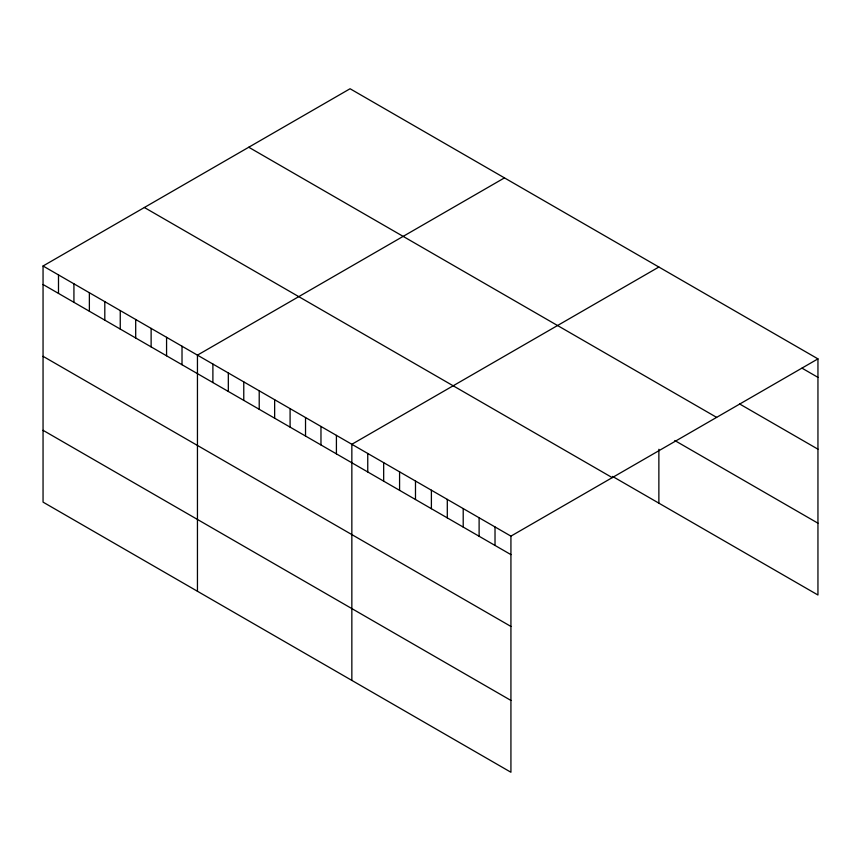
<?xml version="1.0" encoding="UTF-8"?>
<svg xmlns="http://www.w3.org/2000/svg" width="861" height="861" viewBox="0 0 861 861"><rect width="100%" height="100%" fill="white"/><g stroke="black" fill="none" stroke-linecap="round" stroke-linejoin="round"><path stroke-width="1.29" d="M43.05 265.995L510.928 536.134L510.928 772.252L43.05 502.124L43.05 265.995L350.072 88.748L817.95 358.876L817.95 595.005L612.548 476.413M504.471 177.883L197.449 355.141L197.449 591.27M658.869 267.028L351.848 444.287L351.848 680.416M510.928 536.134L817.95 358.876M802.043 368.185L817.95 377.366M739.545 403.927L817.95 449.184M248.754 147.242L716.632 417.37M674.776 440.52L817.95 523.187M144.368 207.501L612.246 477.629M43.05 284.496L510.928 554.624M43.05 356.314L510.928 626.442M43.05 430.306L510.928 700.434M658.869 449.291L658.869 503.158M495.021 526.943L495.021 545.443M479.114 517.762L479.114 536.252M463.207 508.571L463.207 527.072M447.3 499.391L447.3 517.891M431.393 490.21L431.393 508.7M415.486 481.019L415.486 499.52M399.579 471.839L399.579 490.339M383.672 462.658L383.672 481.148M367.755 453.467L367.755 471.968M336.414 435.375L336.414 453.865M320.97 426.453L320.97 444.954M305.526 417.542L305.526 436.043M290.092 408.631L290.092 427.121M274.648 399.719L274.648 418.209M259.215 390.797L259.215 409.298M243.771 381.886L243.771 400.387M228.326 372.974L228.326 391.464M212.893 364.052L212.893 382.553M182.015 346.23L182.015 364.73M166.571 337.318L166.571 355.808M151.127 328.396L151.127 346.897M135.694 319.485L135.694 337.986M120.249 310.573L120.249 329.074M104.805 301.662L104.805 320.152M89.372 292.74L89.372 311.241M73.928 283.829L73.928 302.329M58.494 274.917L58.494 293.407"/></g></svg>
